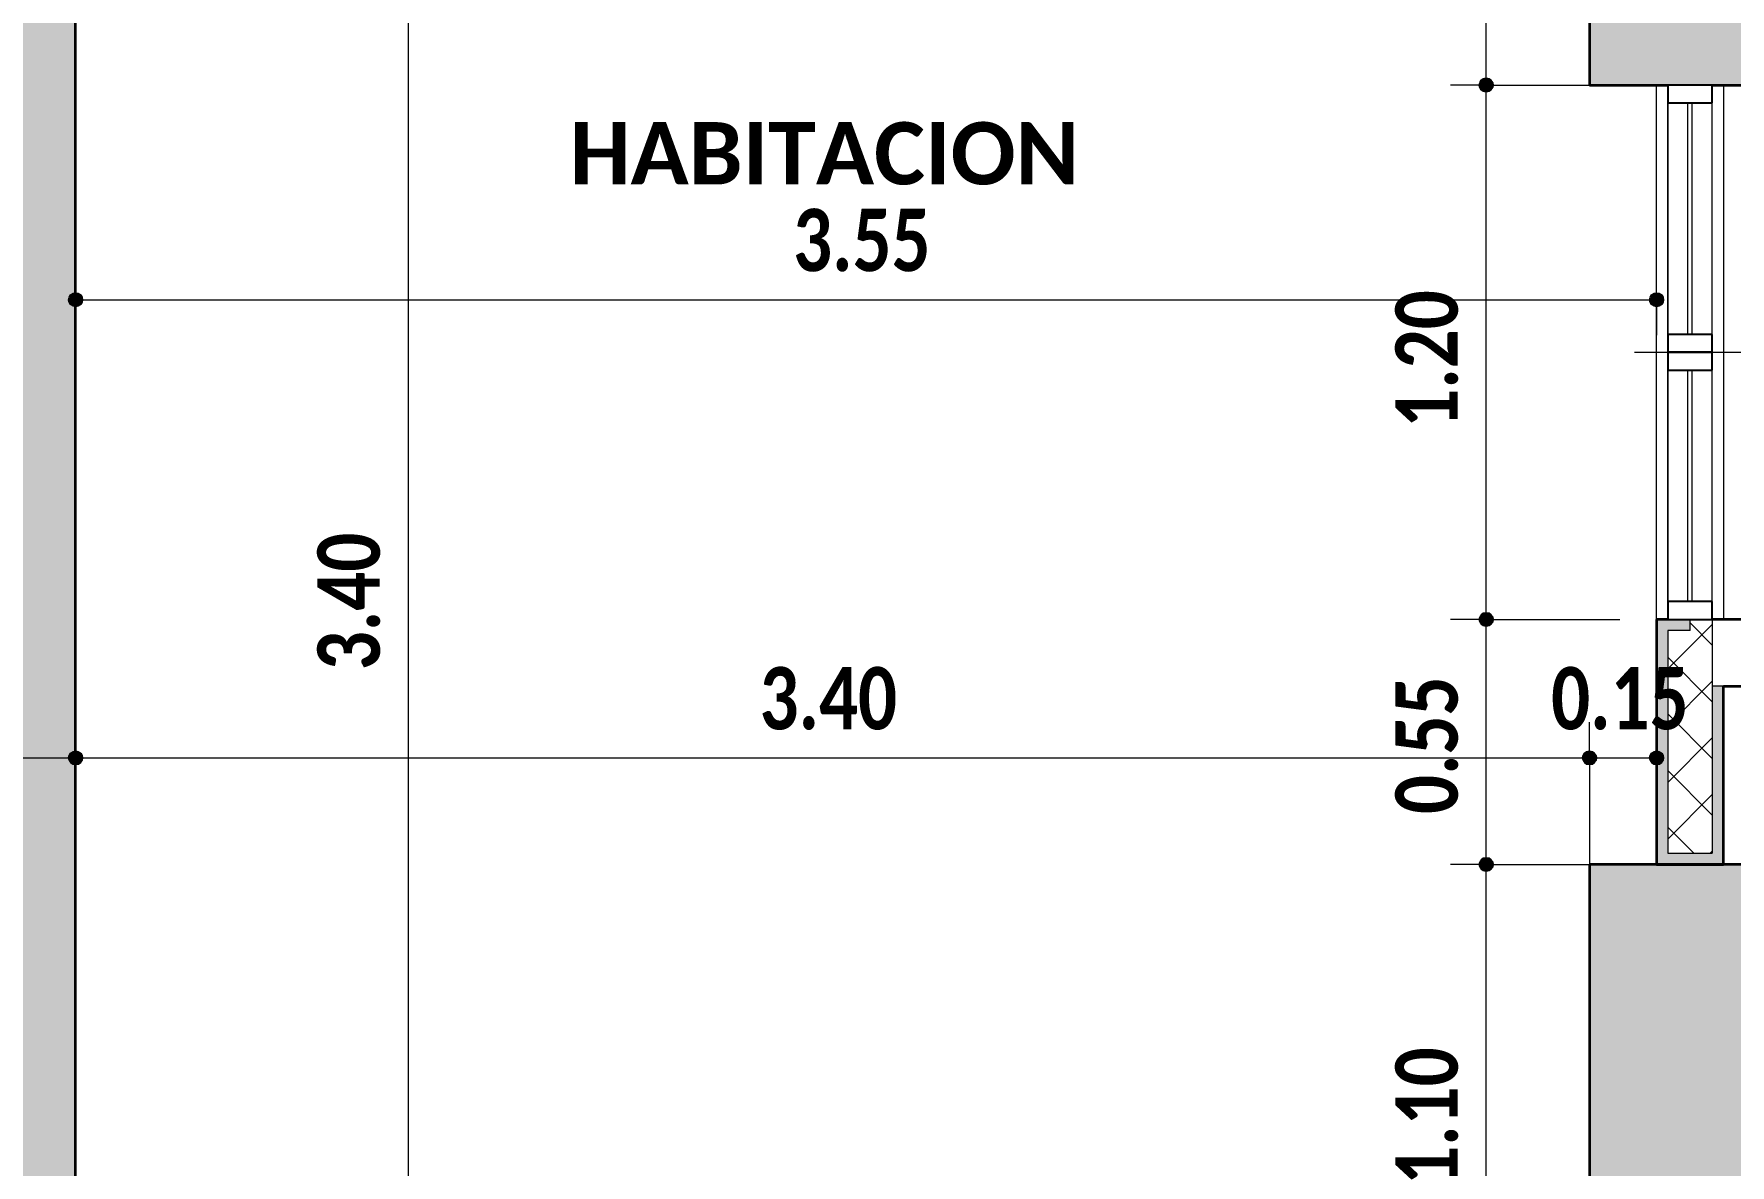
# Model space of a CAD drawing. Header units: metres. Extents: x -144 to 1000, y -717 to 29.
# Drawn here: x 891.482 to 895.291, y -560.401 to -557.861 of the extents above; entities that cross this region are included whole.
import ezdxf

# ---------------------------------------------------------------- set-up
doc = ezdxf.new("R2010")
doc.units = ezdxf.units.M
doc.layers.get('0').update_dxf_attribs({"color": 1})
for name, color, linetype, lineweight in [('A-ANNO-DIMS', 1, 'Continuous', 9), ('A-DETL-GENF', 1, 'Continuous', 9), ('A-GLAZ', 1, 'Continuous', 9), ('A-WALL', 4, 'Continuous', 9), ('G-ANNO-TEXT', 2, 'Continuous', 9), ('S-COLS', 7, 'Continuous', 9)]:
    doc.layers.add(name, color=color, linetype=linetype, lineweight=lineweight)
doc.layers.add('A-WALL-PATT', color=7, linetype='Continuous', lineweight=35, true_color=0x9c9c9c)
doc.styles.add('Calibri_B', font='calibrib.ttf', dxfattribs={"height": 0.165})
doc.styles.add('Calibri_B_4', font='calibrib.ttf', dxfattribs={"height": 0.1125})

# ---------------------------------------------------------------- blocks, each defined once
blk = doc.blocks.new('J')
at = {"layer": 'A-ANNO-DIMS', "lineweight": 25}
h = blk.add_hatch(color=256, dxfattribs=at)
edge = h.paths.add_edge_path()
edge.add_arc((888.0379, -499.1255), 0.015, 0, 360)
h = blk.add_hatch(color=256, dxfattribs=at)
edge = h.paths.add_edge_path()
edge.add_arc((888.0379, -499.1255), 0.015, 0, 360)
h = blk.add_hatch(color=256, dxfattribs=at)
edge = h.paths.add_edge_path()
edge.add_arc((884.8701, -499.6075), 0.015, 0, 360)
h = blk.add_hatch(color=256, dxfattribs=at)
edge = h.paths.add_edge_path()
edge.add_arc((888.4207, -499.6075), 0.015, 0, 360)
h = blk.add_hatch(color=256, dxfattribs=at)
edge = h.paths.add_edge_path()
edge.add_arc((888.0379, -500.3255), 0.015, 0, 360)
h = blk.add_hatch(color=256, dxfattribs=at)
edge = h.paths.add_edge_path()
edge.add_arc((888.0379, -500.3255), 0.015, 0, 360)
h = blk.add_hatch(color=256, dxfattribs=at)
edge = h.paths.add_edge_path()
edge.add_arc((884.8701, -500.6364), 0.015, 0, 360)
h = blk.add_hatch(color=256, dxfattribs=at)
edge = h.paths.add_edge_path()
edge.add_arc((884.8701, -500.6364), 0.015, 0, 360)
h = blk.add_hatch(color=256, dxfattribs=at)
edge = h.paths.add_edge_path()
edge.add_arc((888.2701, -500.6364), 0.015, 0, 360)
h = blk.add_hatch(color=256, dxfattribs=at)
edge = h.paths.add_edge_path()
edge.add_arc((888.2701, -500.6364), 0.015, 0, 360)
h = blk.add_hatch(color=256, dxfattribs=at)
edge = h.paths.add_edge_path()
edge.add_arc((888.4207, -500.6364), 0.015, 0, 360)
h = blk.add_hatch(color=256, dxfattribs=at)
edge = h.paths.add_edge_path()
edge.add_arc((888.0379, -500.8755), 0.015, 0, 360)
h = blk.add_hatch(color=256, dxfattribs=at)
edge = h.paths.add_edge_path()
edge.add_arc((888.0379, -500.8755), 0.015, 0, 360)
at = {"layer": 'A-WALL-PATT', "lineweight": 5, "true_color": 0x747474}
blk.add_hatch(color=8, dxfattribs=at).paths.add_polyline_path([(888.4457, -500.8755), (888.5457, -500.8755), (888.5457, -500.8505), (888.4457, -500.8505), (888.4457, -500.3505), (888.4957, -500.3505), (888.4957, -500.3255), (888.4207, -500.3255), (888.4207, -500.8755)])
at = {"layer": 'A-WALL-PATT', "true_color": 0x747474}
blk.add_hatch(color=8, dxfattribs=at).paths.add_polyline_path([(888.5457, -500.8755), (888.5707, -500.8755), (888.57, -500.4755), (888.5457, -500.4755), (888.5457, -500.8505)])
at = {"layer": 'S-COLS', "true_color": 0x5c5c5c}
h = blk.add_hatch(color=251, dxfattribs=at)
h.paths.add_polyline_path([(870.37, -509.2755), (870.87, -509.2755), (870.87, -508.3755), (870.37, -508.3755), (870.37, -509.0244)])
h.paths.add_polyline_path([(888.6298, -509.2755), (888.6698, -509.2755), (888.6698, -508.3755), (888.1698, -508.3755), (888.1698, -509.2755), (888.5948, -509.2755)])
h.paths.add_polyline_path([(878.57, -509.2754), (878.57, -508.3754), (878.07, -508.3754), (878.07, -509.2754)])
h.paths.add_polyline_path([(884.87, -501.5754), (884.8701, -501.5754), (884.8698, -498.4254), (884.3701, -498.4255), (884.3701, -501.5754), (884.72, -501.5754)])
h.paths.add_polyline_path([(876.2698, -501.5754), (876.27, -501.5752), (876.2696, -501.0755), (874.5698, -501.0755), (874.5698, -498.9255), (876.2701, -498.9255), (876.2696, -498.4255), (874.2698, -498.4256), (874.2699, -501.5754), (876.2696, -501.5754)])
h.paths.add_polyline_path([(878.57, -501.5754), (878.57, -500.6754), (878.07, -500.6754), (878.07, -501.5754)])
h.paths.add_polyline_path([(870.3699, -501.5754), (870.8699, -501.5754), (870.8699, -500.8755), (870.3699, -500.8755), (870.3699, -501.5004)])
h.paths.add_polyline_path([(888.6701, -501.5754), (888.6701, -500.8755), (888.2701, -500.8755), (888.2701, -501.5754)])
h.paths.add_polyline_path([(878.5701, -499.3255), (878.5701, -498.4255), (878.0701, -498.4255), (878.0701, -499.3255)])
h.paths.add_polyline_path([(870.8698, -499.1255), (870.8698, -498.4244), (870.3698, -498.4255), (870.3698, -499.1255), (870.7279, -499.1255)])
h.paths.add_polyline_path([(888.5707, -499.1255), (888.6701, -499.1255), (888.6701, -498.4244), (888.2701, -498.4255), (888.2701, -499.1255), (888.5457, -499.1255)])
h.paths.add_polyline_path([(888.605, -490.4255), (888.67, -490.4255), (888.67, -489.5255), (888.17, -489.5255), (888.17, -490.4255), (888.5364, -490.4255)])
h.paths.add_polyline_path([(878.42, -490.4255), (878.57, -490.4255), (878.57, -489.5255), (878.07, -489.5255), (878.07, -490.4255), (878.27, -490.4255)])
h.paths.add_polyline_path([(870.57, -489.8255), (871.47, -489.8255), (871.47, -489.3255), (870.57, -489.3255), (870.57, -489.7155)])
at = {"layer": 'A-ANNO-DIMS'}
for p, q in [((885.6171, -498.5754), (885.6171, -501.9754)), ((888.0379, -499.1255), (888.0379, -498.5754)), ((888.0379, -499.1255), (887.9579, -499.1255)), ((888.0379, -499.1255), (887.9579, -499.1255)), ((888.0379, -500.3255), (888.0379, -499.1255)), ((888.0379, -499.1255), (888.3379, -499.1255)), ((888.0379, -499.1255), (888.3379, -499.1255)), ((884.8701, -499.6075), (884.8701, -499.3075)), ((888.4207, -499.6075), (888.4207, -499.3075)), ((884.8701, -499.6075), (888.4207, -499.6075)), ((884.8701, -499.6075), (884.8701, -499.6875)), ((888.4207, -499.6075), (888.4207, -499.6875)), ((884.8701, -500.6364), (884.8701, -500.3364)), ((884.8701, -500.6364), (884.8701, -500.3364)), ((888.0379, -500.3255), (887.9579, -500.3255)), ((888.0379, -500.3255), (887.9579, -500.3255)), ((888.0379, -500.8755), (888.0379, -500.3255)), ((888.0379, -500.3255), (888.3379, -500.3255)), ((888.0379, -500.3255), (888.3379, -500.3255)), ((888.4207, -500.6364), (888.4207, -500.3364)), ((888.2701, -500.6364), (888.2701, -500.5564)), ((888.2701, -500.6364), (888.2701, -500.5564)), ((884.3701, -500.6364), (884.8701, -500.6364)), ((884.8701, -500.6364), (884.8701, -500.7164)), ((884.8701, -500.6364), (888.2701, -500.6364)), ((884.8701, -500.6364), (884.8701, -500.7164)), ((888.2701, -500.6364), (888.2701, -500.9364)), ((888.2701, -500.6364), (888.4207, -500.6364)), ((888.2701, -500.6364), (888.2701, -500.9364)), ((888.4207, -500.6364), (888.4207, -500.7164)), ((888.0379, -500.8755), (887.9579, -500.8755)), ((888.0379, -500.8755), (887.9579, -500.8755)), ((888.0379, -501.9754), (888.0379, -500.8755)), ((888.0379, -500.8755), (888.3379, -500.8755)), ((888.0379, -500.8755), (888.3379, -500.8755))]:
    blk.add_line(p, q, dxfattribs=at)
at = {"layer": 'A-ANNO-DIMS', "lineweight": 25}
for centre in [(888.0379, -499.1255), (888.0379, -499.1255), (884.8701, -499.6075), (888.4207, -499.6075), (888.0379, -500.3255), (888.0379, -500.3255), (884.8701, -500.6364), (884.8701, -500.6364), (888.2701, -500.6364), (888.2701, -500.6364), (888.4207, -500.6364), (888.0379, -500.8755), (888.0379, -500.8755)]:
    blk.add_circle(centre, 0.015, dxfattribs=at)
at = {"layer": 'A-DETL-GENF', "lineweight": 25}
for p, q in [((888.4457, -499.1255), (888.4457, -499.1655)), ((888.5457, -499.1255), (888.4457, -499.1255)), ((888.5457, -499.1655), (888.5457, -499.1255)), ((888.4457, -499.1655), (888.5457, -499.1655)), ((888.4457, -499.6855), (888.4457, -499.7255)), ((888.5457, -499.6855), (888.4457, -499.6855)), ((888.5457, -499.7255), (888.5457, -499.6855)), ((888.4457, -499.7255), (888.5457, -499.7255)), ((888.4457, -499.7255), (888.4457, -499.7655)), ((888.5457, -499.7255), (888.4457, -499.7255)), ((888.5457, -499.7655), (888.5457, -499.7255)), ((888.4457, -499.7655), (888.5457, -499.7655)), ((888.4457, -500.2855), (888.4457, -500.3255)), ((888.5457, -500.2855), (888.4457, -500.2855)), ((888.5457, -500.3255), (888.5457, -500.2855)), ((888.4457, -500.3255), (888.5457, -500.3255))]:
    blk.add_line(p, q, dxfattribs=at)
at = {"layer": 'A-DETL-GENF'}
for p, q in [((888.4457, -499.6855), (888.4457, -499.1655)), ((888.4907, -499.6855), (888.4907, -499.1655)), ((888.5007, -499.6855), (888.5007, -499.1655)), ((888.5457, -499.6855), (888.5457, -499.1655)), ((888.4457, -500.2855), (888.4457, -499.7655)), ((888.4907, -500.2855), (888.4907, -499.7655)), ((888.5007, -500.2855), (888.5007, -499.7655)), ((888.5457, -500.2855), (888.5457, -499.7655))]:
    blk.add_line(p, q, dxfattribs=at)
at = {"layer": 'A-GLAZ'}
for p, q in [((888.4457, -499.1255), (888.5457, -499.1255)), ((888.4457, -499.1255), (888.4457, -499.7255)), ((888.5457, -499.7255), (888.5457, -499.1255)), ((888.3707, -499.7255), (888.6207, -499.7255)), ((888.4457, -499.7255), (888.5457, -499.7255)), ((888.4457, -499.7255), (888.5457, -499.7255)), ((888.4457, -499.7255), (888.4457, -500.3255)), ((888.5457, -500.3255), (888.5457, -499.7255)), ((888.4457, -500.3255), (888.5457, -500.3255))]:
    blk.add_line(p, q, dxfattribs=at)
at = {"layer": 'A-WALL'}
for p, q in [((888.4207, -500.3255), (888.4207, -499.1255)), ((888.5707, -499.1255), (888.5707, -500.3255)), ((888.4957, -500.3505), (888.4957, -500.3255)), ((888.5457, -500.3255), (888.5457, -500.8505)), ((888.4457, -500.3505), (888.4457, -500.8505)), ((888.4957, -500.3505), (888.4457, -500.3505)), ((888.5707, -500.4755), (888.5457, -500.4755)), ((888.4457, -500.8505), (888.5457, -500.8505))]:
    blk.add_line(p, q, dxfattribs=at)
at = {"layer": 'A-WALL', "lineweight": 35}
for p, q in [((888.4207, -500.3255), (888.4207, -500.8755)), ((888.4457, -500.3255), (888.4207, -500.3255)), ((890.07, -500.3255), (888.5457, -500.3255)), ((888.5707, -500.4755), (889.92, -500.4755)), ((888.5707, -500.8755), (888.5707, -500.4755)), ((888.4207, -500.8755), (888.5707, -500.8755))]:
    blk.add_line(p, q, dxfattribs=at)
at = {"layer": 'A-WALL-PATT', "color": 1, "lineweight": 5, "true_color": 0xff0000}
for p, q in [((888.4457, -500.4367), (888.5457, -500.3367)), ((888.5457, -500.3831), (888.4957, -500.3331)), ((888.5457, -500.5104), (888.4457, -500.4104)), ((888.4457, -500.564), (888.5457, -500.464)), ((888.5457, -500.6376), (888.4457, -500.5376)), ((888.4457, -500.6913), (888.5457, -500.5913)), ((888.5457, -500.7649), (888.4457, -500.6649)), ((888.4457, -500.8186), (888.5457, -500.7186)), ((888.504, -500.8505), (888.4457, -500.7922)), ((888.541, -500.8505), (888.5457, -500.8458))]:
    blk.add_line(p, q, dxfattribs=at)
at = {"layer": 'S-COLS', "lineweight": 35}
for p, q in [((884.8701, -501.5754), (884.8701, -498.4254)), ((888.2701, -498.4244), (888.2701, -499.1255)), ((888.2701, -499.1255), (888.4457, -499.1255)), ((888.5457, -499.1255), (888.6701, -499.1255)), ((888.2701, -500.8755), (888.2701, -501.5754)), ((888.6701, -500.8755), (888.2701, -500.8755))]:
    blk.add_line(p, q, dxfattribs=at)
at = {"layer": 'A-ANNO-DIMS', "style": 'Calibri_B_4', "width": 0.8}
for s, p in [('3.55', (886.4813, -499.5435)), ('3.40', (886.4061, -500.5723)), ('0.15', (888.1838, -500.5723))]:
    blk.add_text(s, height=0.14, dxfattribs=at).set_placement(p)
for s, p in [('1.20', (887.9739, -499.895)), ('3.40', (885.5531, -500.4395)), ('0.55', (887.9739, -500.7621)), ('1.10', (887.9739, -501.5949))]:
    blk.add_text(s, height=0.14, rotation=90, dxfattribs=at).set_placement(p)
at = {"layer": 'G-ANNO-TEXT', "style": 'Calibri_B'}
blk.add_text('HABITACION', height=0.14, dxfattribs=at).set_placement((885.98, -499.3488))

msp = doc.modelspace()

# ---------------------------------------------------------------- block references
at = {"color": 3}
msp.add_blockref('J', (6.7051, -58.8503), dxfattribs=at)

doc.saveas('drawing.dxf')
